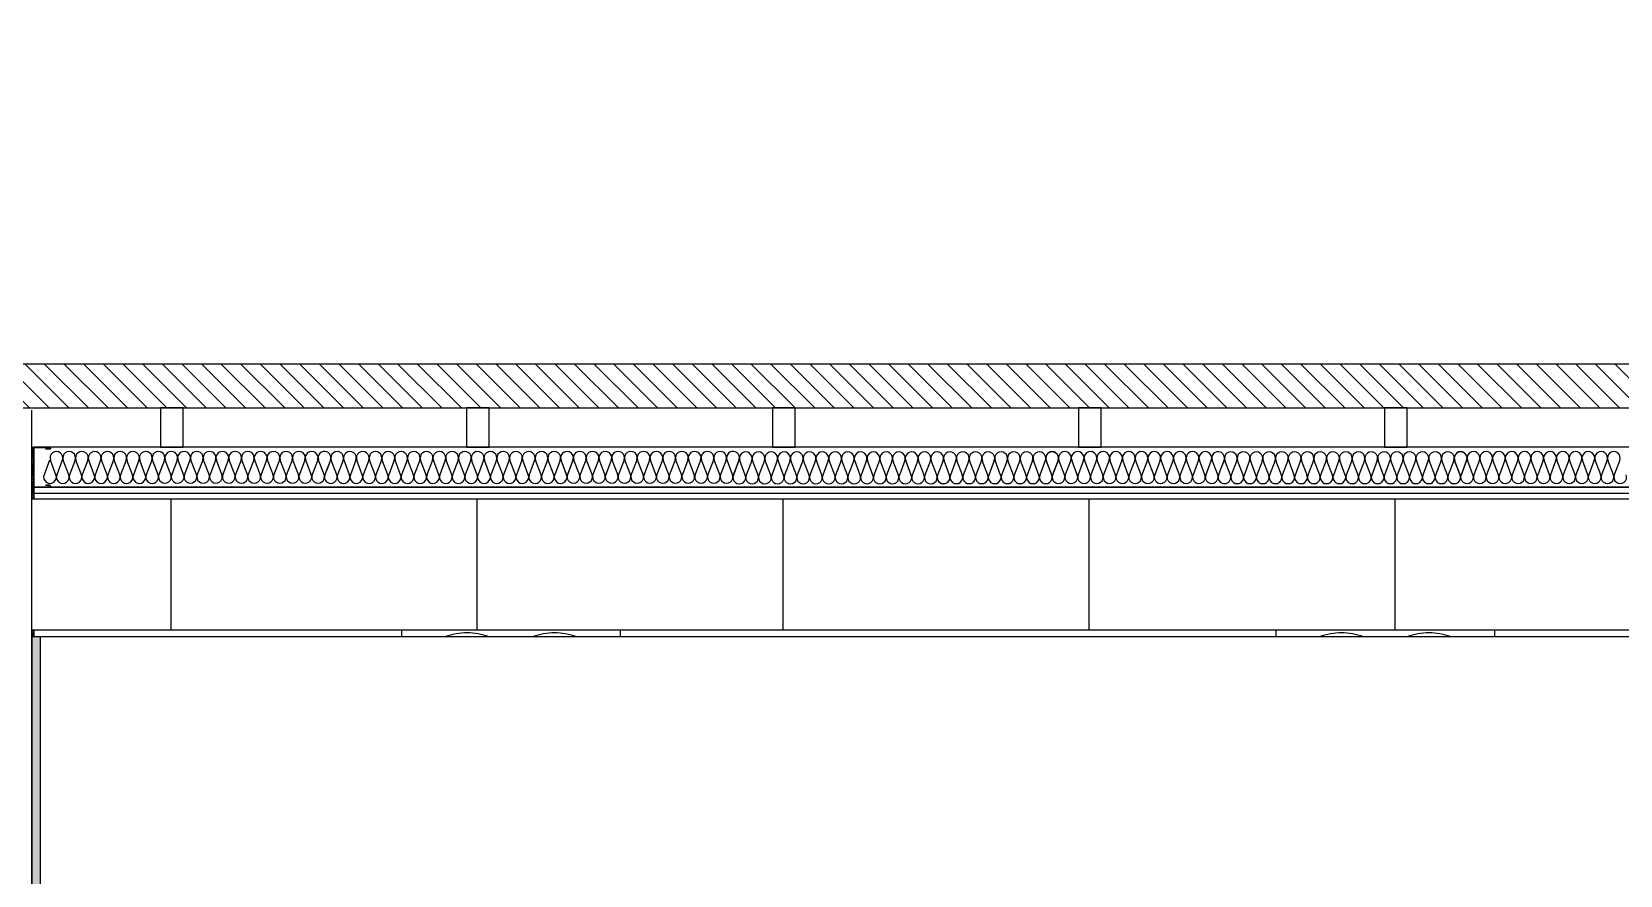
# Model space of a CAD drawing. Header units: millimetres. Extents: x 10 to 76.1, y 10 to 63.5.
# Drawn here: x 36.631 to 40.264, y 12.191 to 14.12 of the extents above; entities that cross this region are included whole.
import ezdxf

# ---------------------------------------------------------------- set-up
doc = ezdxf.new("R2010")
doc.units = ezdxf.units.MM
doc.linetypes.add('LÍNEAS_OCULTAS', pattern=[9.525, 6.35, -3.175])
for name, color, linetype in [('durlok', 3, 'Continuous'), ('lana de vidrio', 2, 'Continuous'), ('PERFILES', 2, 'Continuous'), ('Relleno', 9, 'Continuous'), ('relleno2d', 9, 'Continuous')]:
    doc.layers.add(name, color=color, linetype=linetype)

# ---------------------------------------------------------------- blocks, each defined once
blk = doc.blocks.new('LP1-1')
at = {"layer": 'PERFILES'}
for p, q in [((-0.0964, 0.0391), (-0.0964, -0.0431)), ((0.1114, 0.0388), (0.1114, -0.0431)), ((0.0596, -0.0414), (0.0601, -0.0414)), ((0.0596, -0.0431), (0.0601, -0.0431))]:
    blk.add_line(p, q, dxfattribs=at)
at = {"layer": 'PERFILES', "color": 2}
for p, q in [((-0.0949, -0.0414), (-0.0949, 0.0386)), ((-0.0879, 0.0386), (-0.0879, 0.0185)), ((-0.0879, 0.0185), (-0.0865, 0.0185)), ((-0.0865, 0.0383), (-0.0865, 0.0185)), ((0.1015, 0.0396), (0.1015, 0.0184)), ((0.1015, 0.0184), (0.1032, 0.0184)), ((0.1032, 0.0392), (0.1032, 0.0184)), ((0.1096, -0.0414), (0.1096, 0.0392)), ((-0.0964, -0.0431), (-0.063, -0.0431)), ((-0.0949, -0.0414), (-0.063, -0.0414)), ((-0.063, -0.0414), (0.0596, -0.0414)), ((-0.063, -0.0431), (0.0596, -0.0431)), ((0.0601, -0.0414), (0.1096, -0.0414)), ((0.0601, -0.0431), (0.1114, -0.0431))]:
    blk.add_line(p, q, dxfattribs=at)
for centre, radius, start, end in [((-0.0914, 0.0387), 0.00497, 355.45799, 174.57688), ((-0.0914, 0.0385), 0.00349, 0.9781, 180.22008), ((0.1065, 0.0392), 0.00497, 355.45799, 174.57688), ((0.1064, 0.039), 0.00319, 3.69817, 175.10965)]:
    blk.add_arc(centre, radius, start, end, dxfattribs=at)

msp = doc.modelspace()

# ---------------------------------------------------------------- hatches: boundary and pattern name
at = {"extrusion": (-1.22465e-16, 0, -1)}
h = msp.add_hatch(dxfattribs=at)
h.set_pattern_fill('ANSI31', color=256, scale=0.001, angle=90)
h.set_pattern_definition([(135, (-47.1348245, -10.7514383), (-0.00224506403, -0.00224506403), [])])
h.paths.add_polyline_path([(-36.6356, 13.0516), (-36.6306, 13.0516), (-36.6306, 13.17), (-36.6356, 13.17)])
h = msp.add_hatch(dxfattribs=at)
h.set_pattern_fill('ANSI31', color=256, scale=0.001, angle=90)
h.set_pattern_definition([(135, (-47.1348597, -11.1648245), (-0.00224506403, -0.00224506403), [])])
h.paths.add_polyline_path([(-36.6356, 12.7366), (-36.6306, 12.7366), (-36.6306, 12.7516), (-36.6356, 12.7516)])
at = {"layer": 'Relleno'}
h = msp.add_hatch(dxfattribs=at)
h.set_pattern_fill('DOTS', color=256, scale=0.005, angle=90)
h.paths.add_polyline_path([(12.6675, 10.155), (12.6475, 10.155), (12.6475, 12.715), (12.6675, 12.715)])
h.paths.add_polyline_path([(12.96, 10.155), (12.94, 10.155), (12.94, 12.715), (12.96, 12.715)])
h.paths.add_polyline_path([(19.1807, 10.155), (19.1607, 10.155), (19.1607, 12.715), (19.1807, 12.715)])
h.paths.add_polyline_path([(36.6306, 10.155), (36.6506, 10.155), (36.6506, 12.7366), (36.6306, 12.7366)])
h.paths.add_polyline_path([(42.8514, 10.155), (42.8714, 10.155), (42.8714, 11.1), (42.8514, 11.1)])
h.paths.add_polyline_path([(43.1439, 10.155), (43.1639, 10.155), (43.1639, 11.1), (43.1439, 11.1)])
h.paths.add_polyline_path([(43.1439, 12.1), (43.1639, 12.1), (43.1639, 12.7366), (43.1439, 12.7366)])
h.paths.add_polyline_path([(42.8514, 12.1), (42.8714, 12.1), (42.8714, 12.7366), (42.8514, 12.7366)])
h.paths.add_polyline_path([(45.2921, 10.155), (45.3121, 10.155), (45.3121, 12.7366), (45.2921, 12.7366)])
h.paths.add_polyline_path([(36.8806, 25.5073), (36.9006, 25.5073), (36.9006, 22.9473), (36.8806, 22.9473)])
h.paths.add_polyline_path([(44.119, 23.9523), (44.139, 23.9523), (44.139, 22.9473), (44.119, 22.9473)])
h.paths.add_polyline_path([(44.1192, 24.8923), (44.1392, 24.8923), (44.1392, 25.1489), (44.1192, 25.1489)])
h.paths.add_polyline_path([(12.6675, 23.9214), (12.6475, 23.9214), (12.6475, 24.8664), (12.6675, 24.8664)])
h.paths.add_polyline_path([(12.6475, 25.8664), (12.6675, 25.8664), (12.6675, 26.4814), (12.6475, 26.4814)])
at = {"layer": 'relleno2d', "linetype": 'Continuous'}
h = msp.add_hatch(dxfattribs=at)
h.set_pattern_fill('ANSI31', color=8, scale=0.01, angle=90, style=0)
h.paths.add_polyline_path([(45.8114, 13.26), (45.8114, 13.36), (36.1314, 13.36), (36.1314, 13.26)])

# ---------------------------------------------------------------- linework, layer by layer
at = {"linetype": 'Continuous', "extrusion": (0, 1, 0)}
for p, q in [((45.8114, 13.36), (36.1314, 13.36)), ((36.3364, 13.26), (45.6064, 13.26))]:
    msp.add_line(p, q, dxfattribs=at)
at = {"extrusion": (-1.22465e-16, 0, -1)}
for p, q in [((36.9485, 13.0516), (36.9485, 12.7516)), ((37.6485, 13.0516), (37.6485, 12.7516)), ((38.3485, 13.0516), (38.3485, 12.7516)), ((39.0485, 13.0516), (39.0485, 12.7516)), ((39.7485, 13.0516), (39.7485, 12.7516)), ((42.8664, 12.7516), (36.6306, 12.7516)), ((42.8664, 12.7366), (36.6306, 12.7366))]:
    msp.add_line(p, q, dxfattribs=at)
at = {"color": 3, "linetype": 'LÍNEAS_OCULTAS', "extrusion": (0, 1, 0)}
for p, q in [((37.4764, 12.7516), (37.4764, 12.7366)), ((37.9764, 12.7516), (37.9764, 12.7366)), ((39.4764, 12.7516), (39.4764, 12.7366)), ((39.9764, 12.7516), (39.9764, 12.7366))]:
    msp.add_line(p, q, dxfattribs=at)
at = {"color": 3, "extrusion": (-1.22465e-16, 0, -1)}
for points in [[(-36.977, 13.26), (-36.925, 13.26), (-36.925, 13.17), (-36.977, 13.17)], [(-37.677, 13.26), (-37.625, 13.26), (-37.625, 13.17), (-37.677, 13.17)], [(-38.377, 13.26), (-38.325, 13.26), (-38.325, 13.17), (-38.377, 13.17)], [(-39.077, 13.26), (-39.025, 13.26), (-39.025, 13.17), (-39.077, 13.17)], [(-39.777, 13.26), (-39.725, 13.26), (-39.725, 13.17), (-39.777, 13.17)]]:
    msp.add_lwpolyline(points, close=True, dxfattribs=at)
at = {"extrusion": (-1.22465e-16, 0, -1)}
for points in [[(-36.6356, 13.0516), (-36.6306, 13.0516), (-36.6306, 13.17), (-36.6356, 13.17)], [(-36.6356, 12.7366), (-36.6306, 12.7366), (-36.6306, 12.7516), (-36.6356, 12.7516)]]:
    msp.add_lwpolyline(points, close=True, dxfattribs=at)
at = {"color": 1, "extrusion": (-1.22465e-16, 0, -1)}
msp.add_lwpolyline([(-36.6306, 10.155), (-36.6506, 10.155), (-36.6506, 12.7366), (-36.6306, 12.7366)], close=True, dxfattribs=at)
at = {"color": 3, "linetype": 'LÍNEAS_OCULTAS'}
for centre in [(37.6264, 12.5982), (37.8264, 12.5982), (39.6264, 12.5982), (39.8264, 12.5982)]:
    msp.add_arc(centre, 0.1472, 70.1363, 109.8637, dxfattribs=at)
at = {"layer": 'durlok', "extrusion": (0, 1, 0)}
msp.add_line((36.6306, 10.1), (36.6306, 13.255), dxfattribs=at)
at = {"layer": 'durlok', "extrusion": (-1.22465e-16, 0, -1)}
for p, q in [((42.8664, 13.17), (36.6356, 13.17)), ((42.8664, 13.0791), (36.6356, 13.0791)), ((42.8664, 13.0641), (36.6356, 13.0641))]:
    msp.add_line(p, q, dxfattribs=at)
at = {"layer": 'durlok', "extrusion": (-1, -1.83697e-16, 1.22465e-16)}
for p, q in [((36.6356, 13.0791), (42.8664, 13.0791)), ((42.8664, 13.0516), (36.6356, 13.0516))]:
    msp.add_line(p, q, dxfattribs=at)
at = {"layer": 'lana de vidrio', "color": 2}
for p, q in [((36.6713, 13.1406), (36.6586, 13.1072)), ((36.6859, 13.1072), (36.6732, 13.1406)), ((36.7005, 13.1406), (36.6878, 13.1072)), ((36.7151, 13.1072), (36.7024, 13.1406)), ((36.7297, 13.1406), (36.717, 13.1072)), ((36.7443, 13.1072), (36.7316, 13.1406)), ((36.7589, 13.1406), (36.7462, 13.1072)), ((36.7735, 13.1072), (36.7608, 13.1406)), ((36.7881, 13.1406), (36.7754, 13.1072)), ((36.8027, 13.1072), (36.79, 13.1406)), ((36.8173, 13.1406), (36.8046, 13.1072)), ((36.8319, 13.1072), (36.8192, 13.1406)), ((36.8465, 13.1406), (36.8338, 13.1072)), ((36.8611, 13.1072), (36.8484, 13.1406)), ((36.8757, 13.1406), (36.863, 13.1072)), ((36.8903, 13.1072), (36.8776, 13.1406)), ((36.9049, 13.1406), (36.8922, 13.1072)), ((36.9195, 13.1075), (36.9068, 13.1409)), ((36.9195, 13.1072), (36.9068, 13.1406)), ((36.9341, 13.1409), (36.9214, 13.1075)), ((36.9341, 13.1406), (36.9214, 13.1072)), ((36.9487, 13.1075), (36.936, 13.1409)), ((36.9633, 13.1409), (36.9506, 13.1075)), ((36.9779, 13.1075), (36.9652, 13.1409)), ((36.9925, 13.1409), (36.9798, 13.1075)), ((37.0071, 13.1075), (36.9944, 13.1409)), ((37.0217, 13.1409), (37.009, 13.1075)), ((37.0363, 13.1075), (37.0236, 13.1409)), ((37.051, 13.1409), (37.0383, 13.1075)), ((37.0656, 13.1075), (37.0529, 13.1409)), ((37.0802, 13.1409), (37.0675, 13.1075)), ((37.0948, 13.1075), (37.0821, 13.1409)), ((37.1094, 13.1409), (37.0967, 13.1075)), ((37.124, 13.1075), (37.1113, 13.1409)), ((37.1386, 13.1409), (37.1259, 13.1075)), ((37.1532, 13.1075), (37.1405, 13.1409)), ((37.1678, 13.1409), (37.1551, 13.1075)), ((37.1824, 13.1075), (37.1697, 13.1409)), ((37.197, 13.1409), (37.1843, 13.1075)), ((37.2116, 13.1075), (37.1989, 13.1409)), ((37.2262, 13.1409), (37.2135, 13.1075)), ((37.2408, 13.1075), (37.2281, 13.1409)), ((37.2554, 13.1409), (37.2427, 13.1075)), ((37.27, 13.1075), (37.2573, 13.1409)), ((37.2846, 13.1409), (37.2719, 13.1075)), ((37.2992, 13.1075), (37.2865, 13.1409)), ((37.3051, 13.118), (37.301, 13.1072)), ((37.3052, 13.1182), (37.3011, 13.1075)), ((37.3137, 13.1406), (37.3051, 13.118)), ((37.3138, 13.1409), (37.3052, 13.1182)), ((37.3283, 13.1072), (37.3156, 13.1406)), ((37.3429, 13.1406), (37.3302, 13.1072)), ((37.3575, 13.1072), (37.3448, 13.1406)), ((37.3721, 13.1406), (37.3594, 13.1072)), ((37.3867, 13.1072), (37.374, 13.1406)), ((37.4013, 13.1406), (37.3886, 13.1072)), ((37.4159, 13.1072), (37.4032, 13.1406)), ((37.4305, 13.1406), (37.4178, 13.1072)), ((37.4451, 13.1072), (37.4324, 13.1406)), ((37.4597, 13.1406), (37.447, 13.1072)), ((37.4743, 13.1072), (37.4616, 13.1406)), ((37.4889, 13.1406), (37.4762, 13.1072)), ((37.5035, 13.1072), (37.4908, 13.1406)), ((37.5181, 13.1406), (37.5054, 13.1072)), ((37.5327, 13.1072), (37.52, 13.1406)), ((37.5473, 13.1406), (37.5346, 13.1072)), ((37.5619, 13.1072), (37.5492, 13.1406)), ((37.5765, 13.1406), (37.5638, 13.1072)), ((37.5911, 13.1072), (37.5784, 13.1406)), ((37.6057, 13.1406), (37.593, 13.1072)), ((37.6203, 13.1072), (37.6076, 13.1406)), ((37.6349, 13.1406), (37.6222, 13.1072)), ((37.6495, 13.1072), (37.6368, 13.1406)), ((37.6641, 13.1406), (37.6514, 13.1072)), ((37.6787, 13.1072), (37.666, 13.1406)), ((37.6933, 13.1406), (37.6806, 13.1072)), ((37.7079, 13.1072), (37.6952, 13.1406)), ((37.7225, 13.1406), (37.7098, 13.1072)), ((37.7371, 13.1072), (37.7244, 13.1406)), ((37.7517, 13.1406), (37.739, 13.1072)), ((37.7663, 13.1072), (37.7536, 13.1406)), ((37.7809, 13.1406), (37.7682, 13.1072)), ((37.7955, 13.1072), (37.7828, 13.1406)), ((37.8101, 13.1406), (37.7974, 13.1072)), ((37.8247, 13.1072), (37.812, 13.1406)), ((37.8394, 13.1406), (37.8267, 13.1072)), ((37.854, 13.1075), (37.8413, 13.1409)), ((37.854, 13.1072), (37.8413, 13.1406)), ((37.8686, 13.1409), (37.8559, 13.1075)), ((37.8686, 13.1406), (37.8559, 13.1072)), ((37.8832, 13.1075), (37.8705, 13.1409)), ((37.8978, 13.1409), (37.8851, 13.1075)), ((37.9124, 13.1075), (37.8997, 13.1409)), ((37.927, 13.1409), (37.9143, 13.1075)), ((37.9416, 13.1075), (37.9289, 13.1409)), ((37.9562, 13.1409), (37.9435, 13.1075)), ((37.9708, 13.1075), (37.9581, 13.1409)), ((37.9854, 13.1409), (37.9727, 13.1075)), ((38, 13.1075), (37.9873, 13.1409)), ((38.0146, 13.1409), (38.0019, 13.1075)), ((38.0292, 13.1075), (38.0165, 13.1409)), ((38.0438, 13.1409), (38.0311, 13.1075)), ((38.0584, 13.1075), (38.0457, 13.1409)), ((38.073, 13.1409), (38.0603, 13.1075)), ((38.0876, 13.1075), (38.0749, 13.1409)), ((38.1022, 13.1409), (38.0895, 13.1075)), ((38.1168, 13.1075), (38.1041, 13.1409)), ((38.1314, 13.1409), (38.1187, 13.1075)), ((38.146, 13.1075), (38.1333, 13.1409)), ((38.1606, 13.1409), (38.1479, 13.1075)), ((38.1752, 13.1075), (38.1625, 13.1409)), ((38.1898, 13.1409), (38.1771, 13.1075)), ((38.2044, 13.1075), (38.1917, 13.1409)), ((38.219, 13.1409), (38.2063, 13.1075)), ((38.2336, 13.1075), (38.2209, 13.1409)), ((38.2395, 13.117), (38.2354, 13.1062)), ((38.2396, 13.1182), (38.2355, 13.1075)), ((38.2481, 13.1396), (38.2395, 13.117)), ((38.2482, 13.1409), (38.2396, 13.1182)), ((38.2627, 13.1062), (38.25, 13.1396)), ((38.2773, 13.1396), (38.2646, 13.1062)), ((38.2919, 13.1062), (38.2792, 13.1396)), ((38.3065, 13.1396), (38.2938, 13.1062)), ((38.3211, 13.1062), (38.3084, 13.1396)), ((38.3357, 13.1396), (38.3231, 13.1062)), ((38.3504, 13.1062), (38.3377, 13.1396)), ((38.365, 13.1396), (38.3523, 13.1062)), ((38.3796, 13.1062), (38.3669, 13.1396)), ((38.3942, 13.1396), (38.3815, 13.1062)), ((38.4088, 13.1062), (38.3961, 13.1396)), ((38.4234, 13.1396), (38.4107, 13.1062)), ((38.438, 13.1062), (38.4253, 13.1396)), ((38.4526, 13.1396), (38.4399, 13.1062)), ((38.4672, 13.1062), (38.4545, 13.1396)), ((38.4818, 13.1396), (38.4691, 13.1062)), ((38.4964, 13.1062), (38.4837, 13.1396)), ((38.511, 13.1396), (38.4983, 13.1062)), ((38.5256, 13.1062), (38.5129, 13.1396)), ((38.5402, 13.1396), (38.5275, 13.1062)), ((38.5548, 13.1062), (38.5421, 13.1396)), ((38.5694, 13.1396), (38.5567, 13.1062)), ((38.584, 13.1062), (38.5713, 13.1396)), ((38.5986, 13.1396), (38.5859, 13.1062)), ((38.6132, 13.1062), (38.6005, 13.1396)), ((38.6278, 13.1396), (38.6151, 13.1062)), ((38.6424, 13.1062), (38.6297, 13.1396)), ((38.657, 13.1396), (38.6443, 13.1062)), ((38.6716, 13.1062), (38.6589, 13.1396)), ((38.6862, 13.1396), (38.6735, 13.1062)), ((38.7008, 13.1062), (38.6881, 13.1396)), ((38.7154, 13.14), (38.7027, 13.1065)), ((38.7154, 13.1396), (38.7027, 13.1062)), ((38.73, 13.1065), (38.7173, 13.14)), ((38.73, 13.1062), (38.7173, 13.1396)), ((38.7446, 13.14), (38.7319, 13.1065)), ((38.7592, 13.1065), (38.7465, 13.14)), ((38.7738, 13.14), (38.7611, 13.1065)), ((38.7884, 13.1065), (38.7757, 13.14)), ((38.803, 13.14), (38.7903, 13.1065)), ((38.8176, 13.1065), (38.8049, 13.14)), ((38.8322, 13.14), (38.8195, 13.1065)), ((38.8468, 13.1065), (38.8341, 13.14)), ((38.8614, 13.14), (38.8487, 13.1065)), ((38.876, 13.1065), (38.8633, 13.14)), ((38.8906, 13.14), (38.8779, 13.1065)), ((38.9052, 13.1065), (38.8925, 13.14)), ((38.9198, 13.14), (38.9071, 13.1065)), ((38.9344, 13.1065), (38.9217, 13.14)), ((38.949, 13.14), (38.9363, 13.1065)), ((38.9636, 13.1068), (38.9509, 13.1402)), ((38.9636, 13.1065), (38.9509, 13.14)), ((38.9782, 13.1402), (38.9655, 13.1068)), ((38.9782, 13.14), (38.9655, 13.1065)), ((38.9928, 13.1068), (38.9801, 13.1402)), ((39.0074, 13.1402), (38.9947, 13.1068)), ((39.022, 13.1068), (39.0093, 13.1402)), ((39.0366, 13.1402), (39.0239, 13.1068)), ((39.0512, 13.1068), (39.0385, 13.1402)), ((39.0658, 13.1402), (39.0531, 13.1068)), ((39.0804, 13.1068), (39.0677, 13.1402)), ((39.095, 13.1402), (39.0823, 13.1068)), ((39.1096, 13.1068), (39.0969, 13.1402)), ((39.1242, 13.1402), (39.1115, 13.1068)), ((39.1388, 13.1068), (39.1261, 13.1402)), ((39.1534, 13.1402), (39.1407, 13.1068)), ((39.168, 13.1068), (39.1553, 13.1402)), ((39.1826, 13.1402), (39.1699, 13.1068)), ((39.1973, 13.1068), (39.1846, 13.1402)), ((39.2119, 13.1402), (39.1992, 13.1068)), ((39.2265, 13.1068), (39.2138, 13.1402)), ((39.2411, 13.1402), (39.2284, 13.1068)), ((39.2557, 13.1068), (39.243, 13.1402)), ((39.2703, 13.1402), (39.2576, 13.1068)), ((39.2849, 13.1068), (39.2722, 13.1402)), ((39.2995, 13.1402), (39.2868, 13.1068)), ((39.3141, 13.1068), (39.3014, 13.1402)), ((39.3287, 13.1402), (39.316, 13.1068)), ((39.3433, 13.1068), (39.3306, 13.1402)), ((39.3492, 13.1173), (39.3451, 13.1066)), ((39.3493, 13.1176), (39.3452, 13.1068)), ((39.3578, 13.14), (39.3492, 13.1173)), ((39.3579, 13.1402), (39.3493, 13.1176)), ((39.3724, 13.1065), (39.3597, 13.14)), ((39.387, 13.14), (39.3743, 13.1065)), ((39.4016, 13.1065), (39.3889, 13.14)), ((39.4162, 13.14), (39.4035, 13.1065)), ((39.4308, 13.1065), (39.4181, 13.14)), ((39.4454, 13.14), (39.4327, 13.1065)), ((39.46, 13.1065), (39.4473, 13.14)), ((39.4746, 13.14), (39.4619, 13.1065)), ((39.4892, 13.1065), (39.4765, 13.14)), ((39.5038, 13.14), (39.4911, 13.1065)), ((39.5184, 13.1065), (39.5057, 13.14)), ((39.533, 13.14), (39.5203, 13.1065)), ((39.5476, 13.1065), (39.5349, 13.14)), ((39.5622, 13.14), (39.5495, 13.1065)), ((39.5768, 13.1065), (39.5641, 13.14)), ((39.5914, 13.14), (39.5787, 13.1065)), ((39.606, 13.1065), (39.5933, 13.14)), ((39.6206, 13.14), (39.6079, 13.1065)), ((39.6352, 13.1065), (39.6225, 13.14)), ((39.6498, 13.14), (39.6371, 13.1065)), ((39.6644, 13.1065), (39.6517, 13.14)), ((39.679, 13.14), (39.6663, 13.1065)), ((39.6936, 13.1065), (39.6809, 13.14)), ((39.7082, 13.14), (39.6955, 13.1065)), ((39.7228, 13.1065), (39.7101, 13.14)), ((39.7374, 13.14), (39.7247, 13.1065)), ((39.752, 13.1065), (39.7393, 13.14)), ((39.7666, 13.14), (39.7539, 13.1065)), ((39.7812, 13.1065), (39.7685, 13.14)), ((39.7958, 13.14), (39.7831, 13.1065)), ((39.8104, 13.1065), (39.7977, 13.14)), ((39.825, 13.14), (39.8123, 13.1065)), ((39.8396, 13.1065), (39.8269, 13.14)), ((39.8542, 13.14), (39.8415, 13.1065)), ((39.8688, 13.1065), (39.8561, 13.14)), ((39.8834, 13.14), (39.8707, 13.1065)), ((39.898, 13.1068), (39.8853, 13.1402)), ((39.898, 13.1065), (39.8853, 13.14)), ((39.9126, 13.1402), (39.8999, 13.1068)), ((39.9126, 13.14), (39.8999, 13.1065)), ((39.9272, 13.1068), (39.9145, 13.1402)), ((39.9418, 13.1402), (39.9291, 13.1068)), ((39.9564, 13.1068), (39.9437, 13.1402)), ((39.971, 13.1402), (39.9583, 13.1068)), ((39.9856, 13.1068), (39.9729, 13.1402)), ((40.0003, 13.1402), (39.9876, 13.1068)), ((40.0149, 13.1068), (40.0022, 13.1402)), ((40.0295, 13.1402), (40.0168, 13.1068)), ((40.0441, 13.1068), (40.0314, 13.1402)), ((40.0587, 13.1402), (40.046, 13.1068)), ((40.0733, 13.1068), (40.0606, 13.1402)), ((40.0879, 13.1402), (40.0752, 13.1068)), ((40.1025, 13.1068), (40.0898, 13.1402)), ((40.1171, 13.1402), (40.1044, 13.1068)), ((40.1317, 13.1068), (40.119, 13.1402)), ((40.1463, 13.1402), (40.1336, 13.1068)), ((40.1609, 13.1068), (40.1482, 13.1402)), ((40.1755, 13.1402), (40.1628, 13.1068)), ((40.1901, 13.1068), (40.1774, 13.1402)), ((40.2047, 13.1402), (40.192, 13.1068)), ((40.2193, 13.1068), (40.2066, 13.1402)), ((40.2339, 13.1402), (40.2212, 13.1068)), ((40.2485, 13.1068), (40.2358, 13.1402)), ((40.2631, 13.1402), (40.2504, 13.1068))]:
    msp.add_line(p, q, dxfattribs=at)
for centre, start, end in [((36.6869, 13.1458), 339.2034, 200.7966), ((36.7161, 13.1458), 339.2034, 200.7966), ((36.7453, 13.1458), 339.2034, 200.7966), ((36.7745, 13.1458), 339.2034, 200.7966), ((36.8037, 13.1458), 339.2034, 200.7966), ((36.8329, 13.1458), 339.2034, 200.7966), ((36.8621, 13.1458), 339.2034, 200.7966), ((36.8913, 13.1458), 339.2034, 200.7966), ((36.9205, 13.1461), 339.2034, 200.7966), ((36.9205, 13.1458), 339.2034, 200.7966), ((36.9497, 13.1461), 339.2034, 200.7966), ((36.9789, 13.1461), 339.2034, 200.7966), ((37.0081, 13.1461), 339.2034, 200.7966), ((37.0373, 13.1461), 339.2034, 200.7966), ((37.0665, 13.1461), 339.2034, 200.7966), ((37.0957, 13.1461), 339.2034, 200.7966), ((37.1249, 13.1461), 339.2034, 200.7966), ((37.1541, 13.1461), 339.2034, 200.7966), ((37.1833, 13.1461), 339.2034, 200.7966), ((37.2125, 13.1461), 339.2034, 200.7966), ((37.2417, 13.1461), 339.2034, 200.7966), ((37.2709, 13.1461), 339.2034, 200.7966), ((37.3001, 13.1461), 69.7858, 200.7966), ((37.3001, 13.1461), 339.2034, 69.7661), ((37.3292, 13.1458), 339.2034, 200.7966), ((37.3584, 13.1458), 339.2034, 200.7966), ((37.3876, 13.1458), 339.2034, 200.7966), ((37.4168, 13.1458), 339.2034, 200.7966), ((37.4461, 13.1458), 339.2034, 200.7966), ((37.4753, 13.1458), 339.2034, 200.7966), ((37.5045, 13.1458), 339.2034, 200.7966), ((37.5337, 13.1458), 339.2034, 200.7966), ((37.5629, 13.1458), 339.2034, 200.7966), ((37.5921, 13.1458), 339.2034, 200.7966), ((37.6213, 13.1458), 339.2034, 200.7966), ((37.6505, 13.1458), 339.2034, 200.7966), ((37.6797, 13.1458), 339.2034, 200.7966), ((37.7089, 13.1458), 339.2034, 200.7966), ((37.7381, 13.1458), 339.2034, 200.7966), ((37.7673, 13.1458), 339.2034, 200.7966), ((37.7965, 13.1458), 339.2034, 200.7966), ((37.8257, 13.1458), 339.2034, 200.7966), ((37.8549, 13.1461), 339.2034, 200.7966), ((37.8549, 13.1458), 339.2034, 200.7966), ((37.8841, 13.1461), 339.2034, 200.7966), ((37.9133, 13.1461), 339.2034, 200.7966), ((37.9425, 13.1461), 339.2034, 200.7966), ((37.9717, 13.1461), 339.2034, 200.7966), ((38.0009, 13.1461), 339.2034, 200.7966), ((38.0301, 13.1461), 339.2034, 200.7966), ((38.0593, 13.1461), 339.2034, 200.7966), ((38.0885, 13.1461), 339.2034, 200.7966), ((38.1177, 13.1461), 339.2034, 200.7966), ((38.1469, 13.1461), 339.2034, 200.7966), ((38.1761, 13.1461), 339.2034, 200.7966), ((38.2053, 13.1461), 339.2034, 200.7966), ((38.2345, 13.1461), 69.7858, 200.7966), ((38.2345, 13.1461), 339.2034, 69.7661), ((38.2637, 13.1448), 339.2034, 200.7966), ((38.2929, 13.1448), 339.2034, 200.7966), ((38.3221, 13.1448), 339.2034, 200.7966), ((38.3513, 13.1448), 339.2034, 200.7966), ((38.3805, 13.1448), 339.2034, 200.7966), ((38.4097, 13.1448), 339.2034, 200.7966), ((38.4389, 13.1448), 339.2034, 200.7966), ((38.4681, 13.1448), 339.2034, 200.7966), ((38.4973, 13.1448), 339.2034, 200.7966), ((38.5265, 13.1448), 339.2034, 200.7966), ((38.5557, 13.1448), 339.2034, 200.7966), ((38.5849, 13.1448), 339.2034, 200.7966), ((38.6141, 13.1448), 339.2034, 200.7966), ((38.6433, 13.1448), 339.2034, 200.7966), ((38.6725, 13.1448), 339.2034, 200.7966), ((38.7017, 13.1448), 339.2034, 200.7966), ((38.7309, 13.1452), 339.2034, 200.7966), ((38.7601, 13.1452), 339.2034, 200.7966), ((38.7894, 13.1452), 339.2034, 200.7966), ((38.8186, 13.1452), 339.2034, 200.7966), ((38.8478, 13.1452), 339.2034, 200.7966), ((38.877, 13.1452), 339.2034, 200.7966), ((38.9062, 13.1452), 339.2034, 200.7966), ((38.9354, 13.1452), 339.2034, 200.7966), ((38.9646, 13.1454), 339.2034, 200.7966), ((38.9646, 13.1452), 339.2034, 200.7966), ((38.9938, 13.1454), 339.2034, 200.7966), ((39.023, 13.1454), 339.2034, 200.7966), ((39.0522, 13.1454), 339.2034, 200.7966), ((39.0814, 13.1454), 339.2034, 200.7966), ((39.1106, 13.1454), 339.2034, 200.7966), ((39.1398, 13.1454), 339.2034, 200.7966), ((39.169, 13.1454), 339.2034, 200.7966), ((39.1982, 13.1454), 339.2034, 200.7966), ((39.2274, 13.1454), 339.2034, 200.7966), ((39.2566, 13.1454), 339.2034, 200.7966), ((39.2858, 13.1454), 339.2034, 200.7966), ((39.315, 13.1454), 339.2034, 200.7966), ((39.3442, 13.1454), 69.7858, 200.7966), ((39.3442, 13.1454), 339.2034, 69.7661), ((39.3733, 13.1452), 339.2034, 200.7966), ((39.4025, 13.1452), 339.2034, 200.7966), ((39.4317, 13.1452), 339.2034, 200.7966), ((39.4609, 13.1452), 339.2034, 200.7966), ((39.4901, 13.1452), 339.2034, 200.7966), ((39.5193, 13.1452), 339.2034, 200.7966), ((39.5485, 13.1452), 339.2034, 200.7966), ((39.5778, 13.1452), 339.2034, 200.7966), ((39.607, 13.1452), 339.2034, 200.7966), ((39.6362, 13.1452), 339.2034, 200.7966), ((39.6654, 13.1452), 339.2034, 200.7966), ((39.6946, 13.1452), 339.2034, 200.7966), ((39.7238, 13.1452), 339.2034, 200.7966), ((39.753, 13.1452), 339.2034, 200.7966), ((39.7822, 13.1452), 339.2034, 200.7966), ((39.8114, 13.1452), 339.2034, 200.7966), ((39.8406, 13.1452), 339.2034, 200.7966), ((39.8698, 13.1452), 339.2034, 200.7966), ((39.899, 13.1454), 339.2034, 200.7966), ((39.899, 13.1452), 339.2034, 200.7966), ((39.9282, 13.1454), 339.2034, 200.7966), ((39.9574, 13.1454), 339.2034, 200.7966), ((39.9866, 13.1454), 339.2034, 200.7966), ((40.0158, 13.1454), 339.2034, 200.7966), ((40.045, 13.1454), 339.2034, 200.7966), ((40.0742, 13.1454), 339.2034, 200.7966), ((40.1034, 13.1454), 339.2034, 200.7966), ((40.1326, 13.1454), 339.2034, 200.7966), ((40.1618, 13.1454), 339.2034, 200.7966), ((40.191, 13.1454), 339.2034, 200.7966), ((40.2202, 13.1454), 339.2034, 200.7966), ((40.2494, 13.1454), 339.2034, 200.7966), ((36.6723, 13.102), 159.2034, 20.7966), ((36.7015, 13.102), 159.2034, 20.7966), ((36.7307, 13.102), 159.2034, 20.7966), ((36.7599, 13.102), 159.2034, 20.7966), ((36.7891, 13.102), 159.2034, 20.7966), ((36.8183, 13.102), 159.2034, 20.7966), ((36.8475, 13.102), 159.2034, 20.7966), ((36.8767, 13.102), 159.2034, 20.7966), ((36.9059, 13.102), 159.2034, 20.7966), ((36.9351, 13.1023), 159.2034, 20.7966), ((36.9643, 13.1023), 159.2034, 20.7966), ((36.9935, 13.1023), 159.2034, 20.7966), ((37.0227, 13.1023), 159.2034, 20.7966), ((37.0519, 13.1023), 159.2034, 20.7966), ((37.0811, 13.1023), 159.2034, 20.7966), ((37.1103, 13.1023), 159.2034, 20.7966), ((37.1395, 13.1023), 159.2034, 20.7966), ((37.1687, 13.1023), 159.2034, 20.7966), ((37.1979, 13.1023), 159.2034, 20.7966), ((37.2271, 13.1023), 159.2034, 20.7966), ((37.2563, 13.1023), 159.2034, 20.7966), ((37.2855, 13.1023), 159.2034, 20.7966), ((37.3146, 13.102), 159.2034, 229.1205), ((37.3146, 13.102), 229.145, 20.7966), ((37.3438, 13.102), 159.2034, 20.7966), ((37.373, 13.102), 159.2034, 20.7966), ((37.4022, 13.102), 159.2034, 20.7966), ((37.4315, 13.102), 159.2034, 20.7966), ((37.4607, 13.102), 159.2034, 20.7966), ((37.4899, 13.102), 159.2034, 20.7966), ((37.5191, 13.102), 159.2034, 20.7966), ((37.5483, 13.102), 159.2034, 20.7966), ((37.5775, 13.102), 159.2034, 20.7966), ((37.6067, 13.102), 159.2034, 20.7966), ((37.6359, 13.102), 159.2034, 20.7966), ((37.6651, 13.102), 159.2034, 20.7966), ((37.6943, 13.102), 159.2034, 20.7966), ((37.7235, 13.102), 159.2034, 20.7966), ((37.7527, 13.102), 159.2034, 20.7966), ((37.7819, 13.102), 159.2034, 20.7966), ((37.8111, 13.102), 159.2034, 20.7966), ((37.8403, 13.102), 159.2034, 20.7966), ((37.8695, 13.1023), 159.2034, 20.7966), ((37.8987, 13.1023), 159.2034, 20.7966), ((37.9279, 13.1023), 159.2034, 20.7966), ((37.9571, 13.1023), 159.2034, 20.7966), ((37.9863, 13.1023), 159.2034, 20.7966), ((38.0155, 13.1023), 159.2034, 20.7966), ((38.0447, 13.1023), 159.2034, 20.7966), ((38.0739, 13.1023), 159.2034, 20.7966), ((38.1031, 13.1023), 159.2034, 20.7966), ((38.1323, 13.1023), 159.2034, 20.7966), ((38.1615, 13.1023), 159.2034, 20.7966), ((38.1907, 13.1023), 159.2034, 20.7966), ((38.2199, 13.1023), 159.2034, 20.7966), ((38.2491, 13.101), 159.2034, 229.1205), ((38.2491, 13.101), 229.145, 20.7966), ((38.2783, 13.101), 159.2034, 20.7966), ((38.3075, 13.101), 159.2034, 20.7966), ((38.3367, 13.101), 159.2034, 20.7966), ((38.3659, 13.101), 159.2034, 20.7966), ((38.3951, 13.101), 159.2034, 20.7966), ((38.4243, 13.101), 159.2034, 20.7966), ((38.4535, 13.101), 159.2034, 20.7966), ((38.4827, 13.101), 159.2034, 20.7966), ((38.5119, 13.101), 159.2034, 20.7966), ((38.5411, 13.101), 159.2034, 20.7966), ((38.5703, 13.101), 159.2034, 20.7966), ((38.5995, 13.101), 159.2034, 20.7966), ((38.6287, 13.101), 159.2034, 20.7966), ((38.6579, 13.101), 159.2034, 20.7966), ((38.6871, 13.101), 159.2034, 20.7966), ((38.7163, 13.1014), 159.2034, 20.7966), ((38.7163, 13.101), 159.2034, 20.7966), ((38.7455, 13.1014), 159.2034, 20.7966), ((38.7748, 13.1014), 159.2034, 20.7966), ((38.804, 13.1014), 159.2034, 20.7966), ((38.8332, 13.1014), 159.2034, 20.7966), ((38.8624, 13.1014), 159.2034, 20.7966), ((38.8916, 13.1014), 159.2034, 20.7966), ((38.9208, 13.1014), 159.2034, 20.7966), ((38.95, 13.1014), 159.2034, 20.7966), ((38.9792, 13.1016), 159.2034, 20.7966), ((39.0084, 13.1016), 159.2034, 20.7966), ((39.0376, 13.1016), 159.2034, 20.7966), ((39.0668, 13.1016), 159.2034, 20.7966), ((39.096, 13.1016), 159.2034, 20.7966), ((39.1252, 13.1016), 159.2034, 20.7966), ((39.1544, 13.1016), 159.2034, 20.7966), ((39.1836, 13.1016), 159.2034, 20.7966), ((39.2128, 13.1016), 159.2034, 20.7966), ((39.242, 13.1016), 159.2034, 20.7966), ((39.2712, 13.1016), 159.2034, 20.7966), ((39.3004, 13.1016), 159.2034, 20.7966), ((39.3296, 13.1016), 159.2034, 20.7966), ((39.3587, 13.1014), 159.2034, 229.1205), ((39.3587, 13.1014), 229.145, 20.7966), ((39.3879, 13.1014), 159.2034, 20.7966), ((39.4171, 13.1014), 159.2034, 20.7966), ((39.4463, 13.1014), 159.2034, 20.7966), ((39.4755, 13.1014), 159.2034, 20.7966), ((39.5047, 13.1014), 159.2034, 20.7966), ((39.5339, 13.1014), 159.2034, 20.7966), ((39.5631, 13.1014), 159.2034, 20.7966), ((39.5924, 13.1014), 159.2034, 20.7966), ((39.6216, 13.1014), 159.2034, 20.7966), ((39.6508, 13.1014), 159.2034, 20.7966), ((39.68, 13.1014), 159.2034, 20.7966), ((39.7092, 13.1014), 159.2034, 20.7966), ((39.7384, 13.1014), 159.2034, 20.7966), ((39.7676, 13.1014), 159.2034, 20.7966), ((39.7968, 13.1014), 159.2034, 20.7966), ((39.826, 13.1014), 159.2034, 20.7966), ((39.8552, 13.1014), 159.2034, 20.7966), ((39.8844, 13.1014), 159.2034, 20.7966), ((39.9136, 13.1016), 159.2034, 20.7966), ((39.9428, 13.1016), 159.2034, 20.7966), ((39.972, 13.1016), 159.2034, 20.7966), ((40.0012, 13.1016), 159.2034, 20.7966), ((40.0304, 13.1016), 159.2034, 20.7966), ((40.0596, 13.1016), 159.2034, 20.7966), ((40.0888, 13.1016), 159.2034, 20.7966), ((40.118, 13.1016), 159.2034, 20.7966), ((40.1472, 13.1016), 159.2034, 20.7966), ((40.1764, 13.1016), 159.2034, 20.7966), ((40.2056, 13.1016), 159.2034, 20.7966), ((40.2348, 13.1016), 159.2034, 20.7966), ((40.264, 13.1016), 159.2034, 20.7966)]:
    msp.add_arc(centre, 0.0146, start, end, dxfattribs=at)

# ---------------------------------------------------------------- block references
at = {"extrusion": (-1.22465e-16, 0, -1), "xscale": 0.4373098624145429, "yscale": 0.4373098624145429, "zscale": 0.4373098624145429, "rotation": 90.00714649100267}
msp.add_blockref('LP1-1', (-36.6544, 13.1212), dxfattribs=at)
msp.add_blockref('LP1-1', (-36.6544, 13.1212), dxfattribs=at)

doc.saveas('drawing.dxf')
